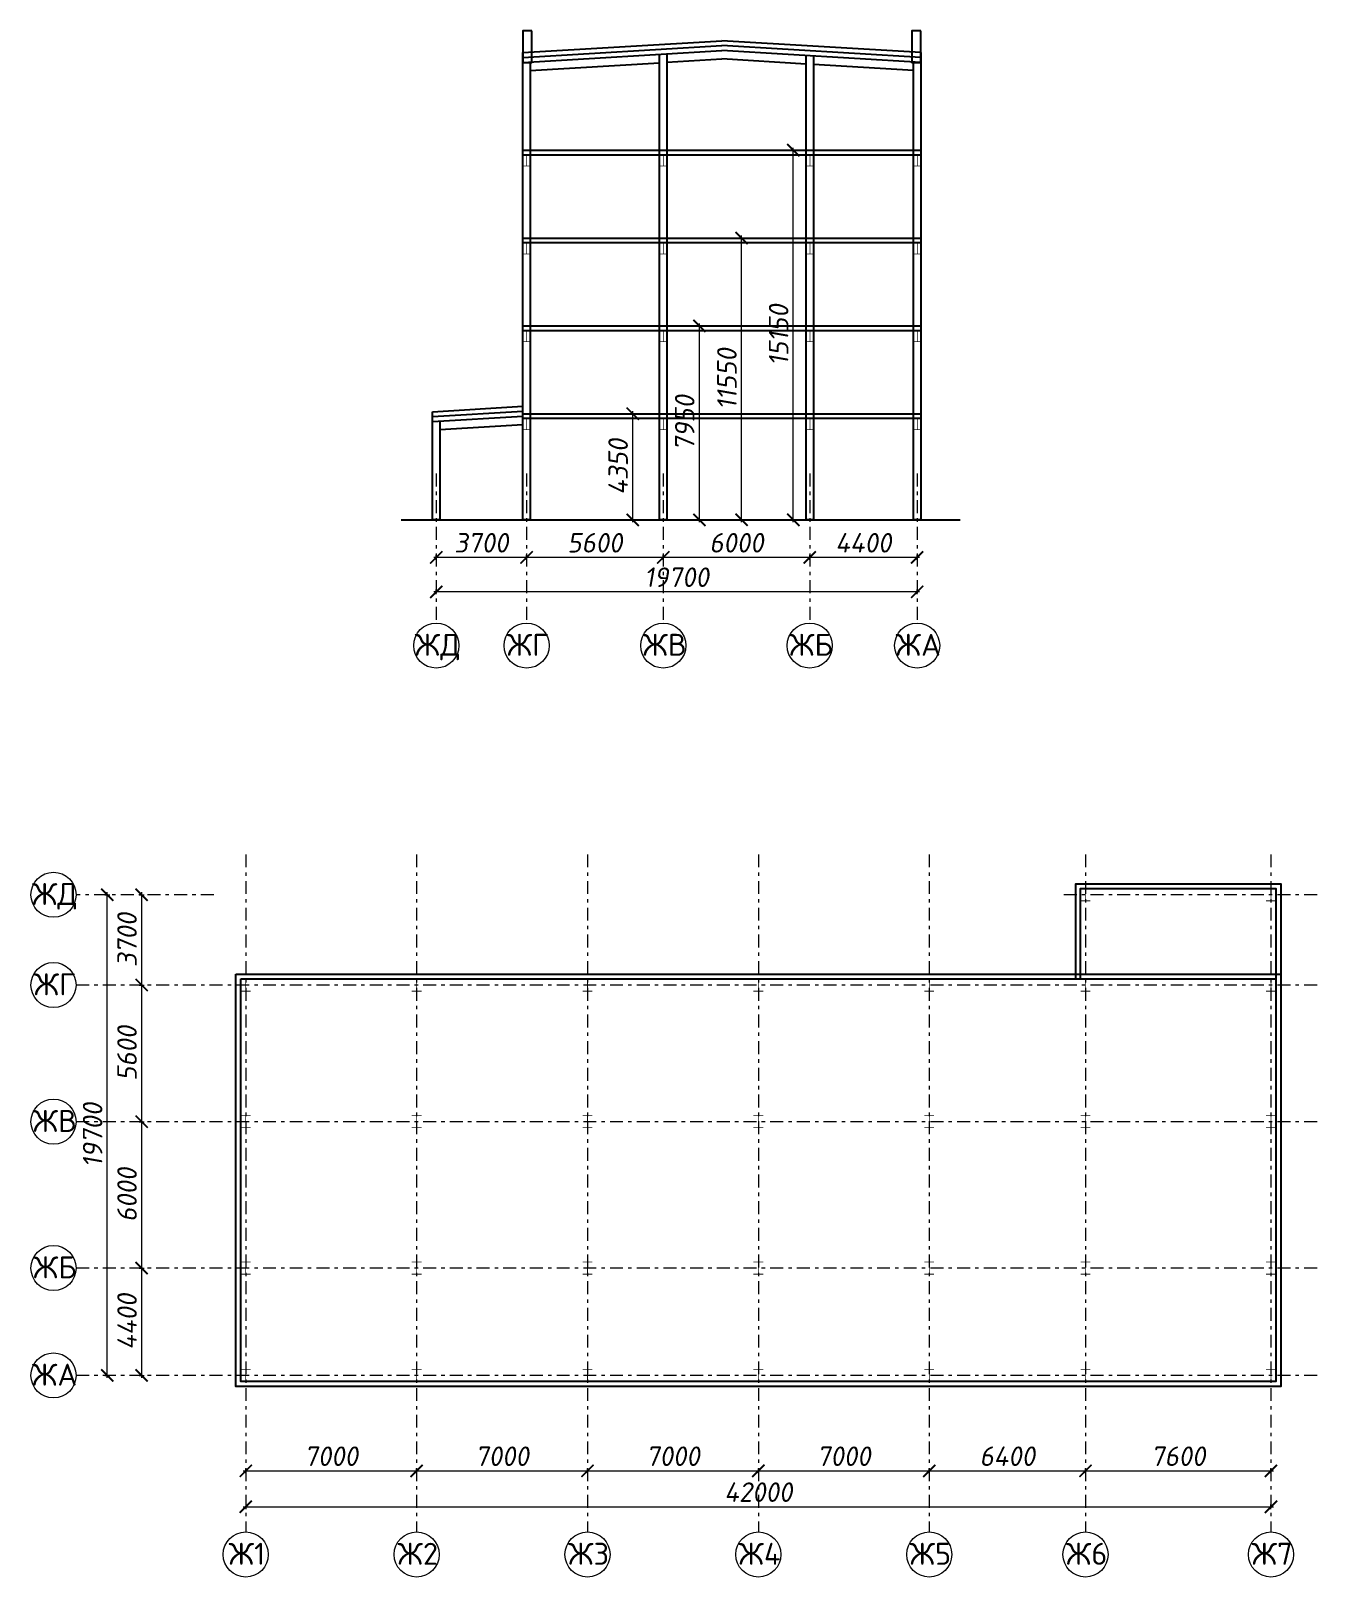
# Model space of a CAD drawing. Header units: millimetres. Extents: x -2648 to 2168491, y -277796 to 297800.
# Drawn here: x 1805377 to 1858066, y 68342 to 131711 of the extents above; entities that cross this region are included whole.
import ezdxf
from ezdxf.enums import TextEntityAlignment as Align

# ---------------------------------------------------------------- set-up
doc = ezdxf.new("R2010")
doc.units = ezdxf.units.MM
doc.linetypes.add('Штрихштриховая', pattern=[1093.611073, 529.166651, -211.666656, 141.111112, -211.666656])
doc.layers.get('0').update_dxf_attribs({"lineweight": 0})
doc.layers.get('Defpoints').update_dxf_attribs({"color": 252})
doc.layers.add('Axes', color=1, linetype='Continuous')
doc.layers.add('Dimension', color=162, linetype='Continuous', lineweight=25)
doc.layers.add('я_12', color=1, linetype='Continuous', lineweight=20)
doc.styles.add('Лена', font='isocpeur.ttf', dxfattribs={"oblique": 10})
doc.dimstyles.new('S-100', dxfattribs={"dimscale": 100, "dimtxt": 1, "dimasz": 1.5, "dimexe": 1, "dimexo": 1, "dimgap": 1, "dimtad": 1, "dimdec": 0, "dimzin": 0, "dimdsep": 46, "dimtxsty": 'Лена', "dimblk": 'ARCHTICK', "dimcen": 2, "dimdle": 1, "dimclrd": 256, "dimclre": 256, "dimclrt": 256, "dimadec": 0, "dimazin": 0, "dimtfac": 1, "dimtdec": 0, "dimtmove": 1, "dimatfit": 2, "dimfxl": 1, "dimtolj": 1, "dimtzin": 0, "dimlwd": 20, "dimlwe": 20, "dimarcsym": 0})

# ---------------------------------------------------------------- blocks, each defined once
blk = doc.blocks.new('_ArchTick')
at = {"color": 0, "linetype": 'ByBlock', "const_width": 0.15}
blk.add_lwpolyline([(-0.5, -0.5), (0.5, 0.5)], dxfattribs=at)
blk = doc.blocks.new('*D458')
at = {"layer": 'Defpoints', "color": 0, "lineweight": -2, "ltscale": 100, "transparency": 16777216}
for p in [(1814178, 72395), (1821178, 72695), (1821178, 70190)]:
    blk.add_point(p, dxfattribs=at)
at = {"layer": 'Dimension', "lineweight": 20, "ltscale": 100, "transparency": 16777216}
for p, q in [((1814078, 72695), (1821278, 72695)), ((1814178, 72595), (1814178, 72795)), ((1821178, 72595), (1821178, 72795))]:
    blk.add_line(p, q, dxfattribs=at)
at = {"layer": 'Dimension', "lineweight": 20, "ltscale": 100, "transparency": 16777216, "xscale": 500, "yscale": 500, "zscale": 500, "rotation": 180}
blk.add_blockref('_ArchTick', (1814178, 72695), dxfattribs=at)
at = {"layer": 'Dimension', "lineweight": 20, "ltscale": 100, "transparency": 16777216, "xscale": 500, "yscale": 500, "zscale": 500}
blk.add_blockref('_ArchTick', (1821178, 72695), dxfattribs=at)
at = {"layer": 'Dimension', "lineweight": -2, "ltscale": 100, "transparency": 16777216, "insert": (1817678, 73295), "char_height": 800, "attachment_point": 5, "style": 'Лена'}
blk.add_mtext('\\A1;7000', dxfattribs=at)
blk = doc.blocks.new('*D459')
at = {"layer": 'Defpoints', "color": 0, "lineweight": -2, "ltscale": 100, "transparency": 16777216}
for p in [(1814178, 72535), (1856178, 71223), (1856178, 70190)]:
    blk.add_point(p, dxfattribs=at)
at = {"layer": 'Dimension', "lineweight": 20, "ltscale": 100, "transparency": 16777216}
for p, q in [((1814078, 71223), (1856278, 71223)), ((1814178, 71323), (1814178, 71123)), ((1856178, 71123), (1856178, 71323))]:
    blk.add_line(p, q, dxfattribs=at)
at = {"layer": 'Dimension', "lineweight": 20, "ltscale": 100, "transparency": 16777216, "xscale": 500, "yscale": 500, "zscale": 500, "rotation": 180}
blk.add_blockref('_ArchTick', (1814178, 71223), dxfattribs=at)
at = {"layer": 'Dimension', "lineweight": 20, "ltscale": 100, "transparency": 16777216, "xscale": 500, "yscale": 500, "zscale": 500}
blk.add_blockref('_ArchTick', (1856178, 71223), dxfattribs=at)
at = {"layer": 'Dimension', "lineweight": -2, "ltscale": 100, "transparency": 16777216, "insert": (1835178, 71823), "char_height": 800, "attachment_point": 5, "style": 'Лена'}
blk.add_mtext('\\A1;42000', dxfattribs=at)
blk = doc.blocks.new('*D461')
at = {"layer": 'Defpoints', "color": 0, "lineweight": -2, "ltscale": 100, "transparency": 16777216}
for p in [(1807225, 96307), (1808504, 96307), (1807225, 76607)]:
    blk.add_point(p, dxfattribs=at)
at = {"layer": 'Dimension', "lineweight": 20, "ltscale": 100, "transparency": 16777216}
for p, q in [((1808504, 76507), (1808504, 96407)), ((1808404, 96307), (1808604, 96307)), ((1808404, 76607), (1808604, 76607))]:
    blk.add_line(p, q, dxfattribs=at)
at = {"layer": 'Dimension', "lineweight": 20, "ltscale": 100, "transparency": 16777216, "xscale": 500, "yscale": 500, "zscale": 500}
for p, rotation in [((1808504, 96307), 90), ((1808504, 76607), 270)]:
    blk.add_blockref('_ArchTick', p, dxfattribs=dict(at, rotation=rotation))
at = {"layer": 'Dimension', "lineweight": -2, "ltscale": 100, "transparency": 16777216, "insert": (1807904, 86457), "char_height": 800, "attachment_point": 5, "rotation": 90, "style": 'Лена'}
blk.add_mtext('\\A1;19700', dxfattribs=at)
blk = doc.blocks.new('*D460')
at = {"layer": 'Defpoints', "color": 0, "lineweight": -2, "ltscale": 100, "transparency": 16777216}
for p in [(1807225, 81007), (1809914, 81007), (1807225, 76607)]:
    blk.add_point(p, dxfattribs=at)
at = {"layer": 'Dimension', "lineweight": 20, "ltscale": 100, "transparency": 16777216}
for p, q in [((1809814, 81007), (1810014, 81007)), ((1809914, 76507), (1809914, 81107)), ((1809814, 76607), (1810014, 76607))]:
    blk.add_line(p, q, dxfattribs=at)
at = {"layer": 'Dimension', "lineweight": 20, "ltscale": 100, "transparency": 16777216, "xscale": 500, "yscale": 500, "zscale": 500}
for p, rotation in [((1809914, 81007), 90), ((1809914, 76607), 270)]:
    blk.add_blockref('_ArchTick', p, dxfattribs=dict(at, rotation=rotation))
at = {"layer": 'Dimension', "lineweight": -2, "ltscale": 100, "transparency": 16777216, "insert": (1809314, 78807), "char_height": 800, "attachment_point": 5, "rotation": 90, "style": 'Лена'}
blk.add_mtext('\\A1;4400', dxfattribs=at)
blk = doc.blocks.new('*D462')
at = {"layer": 'Defpoints', "color": 0, "lineweight": -2, "ltscale": 100, "transparency": 16777216}
for p in [(1821178, 72395), (1828178, 72695), (1828178, 70190)]:
    blk.add_point(p, dxfattribs=at)
at = {"layer": 'Dimension', "lineweight": 20, "ltscale": 100, "transparency": 16777216}
for p, q in [((1821078, 72695), (1828278, 72695)), ((1821178, 72595), (1821178, 72795)), ((1828178, 72595), (1828178, 72795))]:
    blk.add_line(p, q, dxfattribs=at)
at = {"layer": 'Dimension', "lineweight": 20, "ltscale": 100, "transparency": 16777216, "xscale": 500, "yscale": 500, "zscale": 500, "rotation": 180}
blk.add_blockref('_ArchTick', (1821178, 72695), dxfattribs=at)
at = {"layer": 'Dimension', "lineweight": 20, "ltscale": 100, "transparency": 16777216, "xscale": 500, "yscale": 500, "zscale": 500}
blk.add_blockref('_ArchTick', (1828178, 72695), dxfattribs=at)
at = {"layer": 'Dimension', "lineweight": -2, "ltscale": 100, "transparency": 16777216, "insert": (1824678, 73295), "char_height": 800, "attachment_point": 5, "style": 'Лена'}
blk.add_mtext('\\A1;7000', dxfattribs=at)
blk = doc.blocks.new('*D463')
at = {"layer": 'Defpoints', "color": 0, "lineweight": -2, "ltscale": 100, "transparency": 16777216}
for p in [(1828178, 72395), (1835178, 72695), (1835178, 70190)]:
    blk.add_point(p, dxfattribs=at)
at = {"layer": 'Dimension', "lineweight": 20, "ltscale": 100, "transparency": 16777216}
for p, q in [((1828078, 72695), (1835278, 72695)), ((1828178, 72595), (1828178, 72795)), ((1835178, 72595), (1835178, 72795))]:
    blk.add_line(p, q, dxfattribs=at)
at = {"layer": 'Dimension', "lineweight": 20, "ltscale": 100, "transparency": 16777216, "xscale": 500, "yscale": 500, "zscale": 500, "rotation": 180}
blk.add_blockref('_ArchTick', (1828178, 72695), dxfattribs=at)
at = {"layer": 'Dimension', "lineweight": 20, "ltscale": 100, "transparency": 16777216, "xscale": 500, "yscale": 500, "zscale": 500}
blk.add_blockref('_ArchTick', (1835178, 72695), dxfattribs=at)
at = {"layer": 'Dimension', "lineweight": -2, "ltscale": 100, "transparency": 16777216, "insert": (1831678, 73295), "char_height": 800, "attachment_point": 5, "style": 'Лена'}
blk.add_mtext('\\A1;7000', dxfattribs=at)
blk = doc.blocks.new('*D464')
at = {"layer": 'Defpoints', "color": 0, "lineweight": -2, "ltscale": 100, "transparency": 16777216}
for p in [(1835178, 72395), (1842178, 72695), (1842178, 70190)]:
    blk.add_point(p, dxfattribs=at)
at = {"layer": 'Dimension', "lineweight": 20, "ltscale": 100, "transparency": 16777216}
for p, q in [((1835078, 72695), (1842278, 72695)), ((1835178, 72595), (1835178, 72795)), ((1842178, 72595), (1842178, 72795))]:
    blk.add_line(p, q, dxfattribs=at)
at = {"layer": 'Dimension', "lineweight": 20, "ltscale": 100, "transparency": 16777216, "xscale": 500, "yscale": 500, "zscale": 500, "rotation": 180}
blk.add_blockref('_ArchTick', (1835178, 72695), dxfattribs=at)
at = {"layer": 'Dimension', "lineweight": 20, "ltscale": 100, "transparency": 16777216, "xscale": 500, "yscale": 500, "zscale": 500}
blk.add_blockref('_ArchTick', (1842178, 72695), dxfattribs=at)
at = {"layer": 'Dimension', "lineweight": -2, "ltscale": 100, "transparency": 16777216, "insert": (1838678, 73295), "char_height": 800, "attachment_point": 5, "style": 'Лена'}
blk.add_mtext('\\A1;7000', dxfattribs=at)
blk = doc.blocks.new('*D465')
at = {"layer": 'Defpoints', "color": 0, "lineweight": -2, "ltscale": 100, "transparency": 16777216}
for p in [(1848578, 72695), (1842178, 70190), (1848578, 70190)]:
    blk.add_point(p, dxfattribs=at)
at = {"layer": 'Dimension', "lineweight": 20, "ltscale": 100, "transparency": 16777216}
for p, q in [((1842078, 72695), (1848678, 72695)), ((1842178, 72595), (1842178, 72795)), ((1848578, 72595), (1848578, 72795))]:
    blk.add_line(p, q, dxfattribs=at)
at = {"layer": 'Dimension', "lineweight": 20, "ltscale": 100, "transparency": 16777216, "xscale": 500, "yscale": 500, "zscale": 500, "rotation": 180}
blk.add_blockref('_ArchTick', (1842178, 72695), dxfattribs=at)
at = {"layer": 'Dimension', "lineweight": 20, "ltscale": 100, "transparency": 16777216, "xscale": 500, "yscale": 500, "zscale": 500}
blk.add_blockref('_ArchTick', (1848578, 72695), dxfattribs=at)
at = {"layer": 'Dimension', "lineweight": -2, "ltscale": 100, "transparency": 16777216, "insert": (1845378, 73295), "char_height": 800, "attachment_point": 5, "style": 'Лена'}
blk.add_mtext('\\A1;6400', dxfattribs=at)
blk = doc.blocks.new('*D466')
at = {"layer": 'Defpoints', "color": 0, "lineweight": -2, "ltscale": 100, "transparency": 16777216}
for p in [(1856178, 72695), (1848578, 70190), (1856178, 70190)]:
    blk.add_point(p, dxfattribs=at)
at = {"layer": 'Dimension', "lineweight": 20, "ltscale": 100, "transparency": 16777216}
for p, q in [((1848478, 72695), (1856278, 72695)), ((1848578, 72595), (1848578, 72795)), ((1856178, 72595), (1856178, 72795))]:
    blk.add_line(p, q, dxfattribs=at)
at = {"layer": 'Dimension', "lineweight": 20, "ltscale": 100, "transparency": 16777216, "xscale": 500, "yscale": 500, "zscale": 500, "rotation": 180}
blk.add_blockref('_ArchTick', (1848578, 72695), dxfattribs=at)
at = {"layer": 'Dimension', "lineweight": 20, "ltscale": 100, "transparency": 16777216, "xscale": 500, "yscale": 500, "zscale": 500}
blk.add_blockref('_ArchTick', (1856178, 72695), dxfattribs=at)
at = {"layer": 'Dimension', "lineweight": -2, "ltscale": 100, "transparency": 16777216, "insert": (1852378, 73295), "char_height": 800, "attachment_point": 5, "style": 'Лена'}
blk.add_mtext('\\A1;7600', dxfattribs=at)
blk = doc.blocks.new('*D467')
at = {"layer": 'Defpoints', "color": 0, "lineweight": -2, "ltscale": 100, "transparency": 16777216}
for p in [(1807225, 87007), (1809914, 87007), (1807225, 81007)]:
    blk.add_point(p, dxfattribs=at)
at = {"layer": 'Dimension', "lineweight": 20, "ltscale": 100, "transparency": 16777216}
for p, q in [((1809814, 87007), (1810014, 87007)), ((1809914, 80907), (1809914, 87107)), ((1809814, 81007), (1810014, 81007))]:
    blk.add_line(p, q, dxfattribs=at)
at = {"layer": 'Dimension', "lineweight": 20, "ltscale": 100, "transparency": 16777216, "xscale": 500, "yscale": 500, "zscale": 500}
for p, rotation in [((1809914, 87007), 90), ((1809914, 81007), 270)]:
    blk.add_blockref('_ArchTick', p, dxfattribs=dict(at, rotation=rotation))
at = {"layer": 'Dimension', "lineweight": -2, "ltscale": 100, "transparency": 16777216, "insert": (1809314, 84007), "char_height": 800, "attachment_point": 5, "rotation": 90, "style": 'Лена'}
blk.add_mtext('\\A1;6000', dxfattribs=at)
blk = doc.blocks.new('*D468')
at = {"layer": 'Defpoints', "color": 0, "lineweight": -2, "ltscale": 100, "transparency": 16777216}
for p in [(1807225, 92607), (1809914, 92607), (1807225, 87007)]:
    blk.add_point(p, dxfattribs=at)
at = {"layer": 'Dimension', "lineweight": 20, "ltscale": 100, "transparency": 16777216}
for p, q in [((1809814, 92607), (1810014, 92607)), ((1809914, 86907), (1809914, 92707)), ((1809814, 87007), (1810014, 87007))]:
    blk.add_line(p, q, dxfattribs=at)
at = {"layer": 'Dimension', "lineweight": 20, "ltscale": 100, "transparency": 16777216, "xscale": 500, "yscale": 500, "zscale": 500}
for p, rotation in [((1809914, 92607), 90), ((1809914, 87007), 270)]:
    blk.add_blockref('_ArchTick', p, dxfattribs=dict(at, rotation=rotation))
at = {"layer": 'Dimension', "lineweight": -2, "ltscale": 100, "transparency": 16777216, "insert": (1809314, 89807), "char_height": 800, "attachment_point": 5, "rotation": 90, "style": 'Лена'}
blk.add_mtext('\\A1;5600', dxfattribs=at)
blk = doc.blocks.new('*D469')
at = {"layer": 'Defpoints', "color": 0, "lineweight": -2, "ltscale": 100, "transparency": 16777216}
for p in [(1807225, 96307), (1809914, 96307), (1807225, 92607)]:
    blk.add_point(p, dxfattribs=at)
at = {"layer": 'Dimension', "lineweight": 20, "ltscale": 100, "transparency": 16777216}
for p, q in [((1809914, 92507), (1809914, 96407)), ((1809814, 96307), (1810014, 96307)), ((1809814, 92607), (1810014, 92607))]:
    blk.add_line(p, q, dxfattribs=at)
at = {"layer": 'Dimension', "lineweight": 20, "ltscale": 100, "transparency": 16777216, "xscale": 500, "yscale": 500, "zscale": 500}
for p, rotation in [((1809914, 96307), 90), ((1809914, 92607), 270)]:
    blk.add_blockref('_ArchTick', p, dxfattribs=dict(at, rotation=rotation))
at = {"layer": 'Dimension', "lineweight": -2, "ltscale": 100, "transparency": 16777216, "insert": (1809314, 94457), "char_height": 800, "attachment_point": 5, "rotation": 90, "style": 'Лена'}
blk.add_mtext('\\A1;3700', dxfattribs=at)
blk = doc.blocks.new('*D567')
at = {"layer": 'Defpoints', "color": 0, "lineweight": -2, "ltscale": 100, "transparency": 16777216}
for p in [(1821982, 108722), (1821982, 107444), (1841682, 107444)]:
    blk.add_point(p, dxfattribs=at)
at = {"layer": 'Dimension', "lineweight": 20, "ltscale": 100, "transparency": 16777216}
for p, q in [((1841782, 108722), (1821882, 108722)), ((1821982, 108622), (1821982, 108822)), ((1841682, 108622), (1841682, 108822))]:
    blk.add_line(p, q, dxfattribs=at)
at = {"layer": 'Dimension', "lineweight": 20, "ltscale": 100, "transparency": 16777216, "xscale": 500, "yscale": 500, "zscale": 500, "rotation": 180}
blk.add_blockref('_ArchTick', (1821982, 108722), dxfattribs=at)
at = {"layer": 'Dimension', "lineweight": 20, "ltscale": 100, "transparency": 16777216, "xscale": 500, "yscale": 500, "zscale": 500}
blk.add_blockref('_ArchTick', (1841682, 108722), dxfattribs=at)
at = {"layer": 'Dimension', "lineweight": -2, "ltscale": 100, "transparency": 16777216, "insert": (1831832, 109322), "char_height": 800, "attachment_point": 5, "style": 'Лена'}
blk.add_mtext('\\A1;19700', dxfattribs=at)
blk = doc.blocks.new('*D566')
at = {"layer": 'Defpoints', "color": 0, "lineweight": -2, "ltscale": 100, "transparency": 16777216}
for p in [(1837282, 110133), (1837282, 107444), (1841682, 107444)]:
    blk.add_point(p, dxfattribs=at)
at = {"layer": 'Dimension', "lineweight": 20, "ltscale": 100, "transparency": 16777216}
for p, q in [((1841782, 110133), (1837182, 110133)), ((1837282, 110033), (1837282, 110233)), ((1841682, 110033), (1841682, 110233))]:
    blk.add_line(p, q, dxfattribs=at)
at = {"layer": 'Dimension', "lineweight": 20, "ltscale": 100, "transparency": 16777216, "xscale": 500, "yscale": 500, "zscale": 500, "rotation": 180}
blk.add_blockref('_ArchTick', (1837282, 110133), dxfattribs=at)
at = {"layer": 'Dimension', "lineweight": 20, "ltscale": 100, "transparency": 16777216, "xscale": 500, "yscale": 500, "zscale": 500}
blk.add_blockref('_ArchTick', (1841682, 110133), dxfattribs=at)
at = {"layer": 'Dimension', "lineweight": -2, "ltscale": 100, "transparency": 16777216, "insert": (1839482, 110733), "char_height": 800, "attachment_point": 5, "style": 'Лена'}
blk.add_mtext('\\A1;4400', dxfattribs=at)
blk = doc.blocks.new('*D563')
at = {"layer": 'Defpoints', "color": 0, "lineweight": -2, "ltscale": 100, "transparency": 16777216}
for p in [(1831282, 110133), (1831282, 107444), (1837282, 107444)]:
    blk.add_point(p, dxfattribs=at)
at = {"layer": 'Dimension', "lineweight": 20, "ltscale": 100, "transparency": 16777216}
for p, q in [((1837382, 110133), (1831182, 110133)), ((1831282, 110033), (1831282, 110233)), ((1837282, 110033), (1837282, 110233))]:
    blk.add_line(p, q, dxfattribs=at)
at = {"layer": 'Dimension', "lineweight": 20, "ltscale": 100, "transparency": 16777216, "xscale": 500, "yscale": 500, "zscale": 500, "rotation": 180}
blk.add_blockref('_ArchTick', (1831282, 110133), dxfattribs=at)
at = {"layer": 'Dimension', "lineweight": 20, "ltscale": 100, "transparency": 16777216, "xscale": 500, "yscale": 500, "zscale": 500}
blk.add_blockref('_ArchTick', (1837282, 110133), dxfattribs=at)
at = {"layer": 'Dimension', "lineweight": -2, "ltscale": 100, "transparency": 16777216, "insert": (1834282, 110733), "char_height": 800, "attachment_point": 5, "style": 'Лена'}
blk.add_mtext('\\A1;6000', dxfattribs=at)
blk = doc.blocks.new('*D564')
at = {"layer": 'Defpoints', "color": 0, "lineweight": -2, "ltscale": 100, "transparency": 16777216}
for p in [(1825682, 110133), (1825682, 107444), (1831282, 107444)]:
    blk.add_point(p, dxfattribs=at)
at = {"layer": 'Dimension', "lineweight": 20, "ltscale": 100, "transparency": 16777216}
for p, q in [((1831382, 110133), (1825582, 110133)), ((1825682, 110033), (1825682, 110233)), ((1831282, 110033), (1831282, 110233))]:
    blk.add_line(p, q, dxfattribs=at)
at = {"layer": 'Dimension', "lineweight": 20, "ltscale": 100, "transparency": 16777216, "xscale": 500, "yscale": 500, "zscale": 500, "rotation": 180}
blk.add_blockref('_ArchTick', (1825682, 110133), dxfattribs=at)
at = {"layer": 'Dimension', "lineweight": 20, "ltscale": 100, "transparency": 16777216, "xscale": 500, "yscale": 500, "zscale": 500}
blk.add_blockref('_ArchTick', (1831282, 110133), dxfattribs=at)
at = {"layer": 'Dimension', "lineweight": -2, "ltscale": 100, "transparency": 16777216, "insert": (1828482, 110733), "char_height": 800, "attachment_point": 5, "style": 'Лена'}
blk.add_mtext('\\A1;5600', dxfattribs=at)
blk = doc.blocks.new('*D565')
at = {"layer": 'Defpoints', "color": 0, "lineweight": -2, "ltscale": 100, "transparency": 16777216}
for p in [(1821982, 110133), (1821982, 107444), (1825682, 107444)]:
    blk.add_point(p, dxfattribs=at)
at = {"layer": 'Dimension', "lineweight": 20, "ltscale": 100, "transparency": 16777216}
for p, q in [((1825782, 110133), (1821882, 110133)), ((1821982, 110033), (1821982, 110233)), ((1825682, 110033), (1825682, 110233))]:
    blk.add_line(p, q, dxfattribs=at)
at = {"layer": 'Dimension', "lineweight": 20, "ltscale": 100, "transparency": 16777216, "xscale": 500, "yscale": 500, "zscale": 500, "rotation": 180}
blk.add_blockref('_ArchTick', (1821982, 110133), dxfattribs=at)
at = {"layer": 'Dimension', "lineweight": 20, "ltscale": 100, "transparency": 16777216, "xscale": 500, "yscale": 500, "zscale": 500}
blk.add_blockref('_ArchTick', (1825682, 110133), dxfattribs=at)
at = {"layer": 'Dimension', "lineweight": -2, "ltscale": 100, "transparency": 16777216, "insert": (1823832, 110733), "char_height": 800, "attachment_point": 5, "style": 'Лена'}
blk.add_mtext('\\A1;3700', dxfattribs=at)
blk = doc.blocks.new('*D568')
at = {"layer": 'Defpoints', "color": 0, "lineweight": -2, "ltscale": 100, "transparency": 16777216}
for p in [(1830032, 116022), (1841109, 116022), (1841109, 111672)]:
    blk.add_point(p, dxfattribs=at)
at = {"layer": 'Dimension', "lineweight": 20, "ltscale": 100, "transparency": 16777216}
for p, q in [((1830132, 116022), (1829932, 116022)), ((1830032, 111572), (1830032, 116122)), ((1830132, 111672), (1829932, 111672))]:
    blk.add_line(p, q, dxfattribs=at)
at = {"layer": 'Dimension', "lineweight": 20, "ltscale": 100, "transparency": 16777216, "xscale": 500, "yscale": 500, "zscale": 500}
for p, rotation in [((1830032, 116022), 90), ((1830032, 111672), 270)]:
    blk.add_blockref('_ArchTick', p, dxfattribs=dict(at, rotation=rotation))
at = {"layer": 'Dimension', "lineweight": -2, "ltscale": 100, "transparency": 16777216, "insert": (1829432, 113847), "char_height": 800, "attachment_point": 5, "rotation": 90, "style": 'Лена'}
blk.add_mtext('\\A1;4350', dxfattribs=at)
blk = doc.blocks.new('*D569')
at = {"layer": 'Defpoints', "color": 0, "lineweight": -2, "ltscale": 100, "transparency": 16777216}
for p in [(1832761, 119622), (1840788, 119622), (1840788, 111672)]:
    blk.add_point(p, dxfattribs=at)
at = {"layer": 'Dimension', "lineweight": 20, "ltscale": 100, "transparency": 16777216}
for p, q in [((1832861, 119622), (1832661, 119622)), ((1832761, 111572), (1832761, 119722)), ((1832861, 111672), (1832661, 111672))]:
    blk.add_line(p, q, dxfattribs=at)
at = {"layer": 'Dimension', "lineweight": 20, "ltscale": 100, "transparency": 16777216, "xscale": 500, "yscale": 500, "zscale": 500}
for p, rotation in [((1832761, 119622), 90), ((1832761, 111672), 270)]:
    blk.add_blockref('_ArchTick', p, dxfattribs=dict(at, rotation=rotation))
at = {"layer": 'Dimension', "lineweight": -2, "ltscale": 100, "transparency": 16777216, "insert": (1832161, 115647), "char_height": 800, "attachment_point": 5, "rotation": 90, "style": 'Лена'}
blk.add_mtext('\\A1;7950', dxfattribs=at)
blk = doc.blocks.new('*D570')
at = {"layer": 'Defpoints', "color": 0, "lineweight": -2, "ltscale": 100, "transparency": 16777216}
for p in [(1834490, 123222), (1835388, 123222), (1842517, 111672)]:
    blk.add_point(p, dxfattribs=at)
at = {"layer": 'Dimension', "lineweight": 20, "ltscale": 100, "transparency": 16777216}
for p, q in [((1834590, 123222), (1834390, 123222)), ((1834490, 111572), (1834490, 123322)), ((1834590, 111672), (1834390, 111672))]:
    blk.add_line(p, q, dxfattribs=at)
at = {"layer": 'Dimension', "lineweight": 20, "ltscale": 100, "transparency": 16777216, "xscale": 500, "yscale": 500, "zscale": 500}
for p, rotation in [((1834490, 123222), 90), ((1834490, 111672), 270)]:
    blk.add_blockref('_ArchTick', p, dxfattribs=dict(at, rotation=rotation))
at = {"layer": 'Dimension', "lineweight": -2, "ltscale": 100, "transparency": 16777216, "insert": (1833890, 117447), "char_height": 800, "attachment_point": 5, "rotation": 90, "style": 'Лена'}
blk.add_mtext('\\A1;11550', dxfattribs=at)
blk = doc.blocks.new('*D571')
at = {"layer": 'Defpoints', "color": 0, "lineweight": -2, "ltscale": 100, "transparency": 16777216}
for p in [(1836608, 126822), (1838847, 126822), (1844636, 111672)]:
    blk.add_point(p, dxfattribs=at)
at = {"layer": 'Dimension', "lineweight": 20, "ltscale": 100, "transparency": 16777216}
for p, q in [((1836708, 126822), (1836508, 126822)), ((1836608, 111572), (1836608, 126922)), ((1836708, 111672), (1836508, 111672))]:
    blk.add_line(p, q, dxfattribs=at)
at = {"layer": 'Dimension', "lineweight": 20, "ltscale": 100, "transparency": 16777216, "xscale": 500, "yscale": 500, "zscale": 500}
for p, rotation in [((1836608, 126822), 90), ((1836608, 111672), 270)]:
    blk.add_blockref('_ArchTick', p, dxfattribs=dict(at, rotation=rotation))
at = {"layer": 'Dimension', "lineweight": -2, "ltscale": 100, "transparency": 16777216, "insert": (1836008, 119247), "char_height": 800, "attachment_point": 5, "rotation": 90, "style": 'Лена'}
blk.add_mtext('\\A1;15150', dxfattribs=at)

msp = doc.modelspace()

# ---------------------------------------------------------------- linework, layer by layer
at = {"lineweight": -2, "ltscale": 100}
for p, q in [((1825532.5, 130421.9), (1833682.5, 130910.9)), ((1831432.5, 130425.9), (1833682.5, 130560.9)), ((1841832.5, 130421.9), (1833682.5, 130910.9)), ((1837132.5, 130353.9), (1833682.5, 130560.9)), ((1825832.5, 130089.9), (1831132.5, 130407.9)), ((1841532.5, 130089.9), (1837432.5, 130335.9)), ((1821832.5, 115703.9), (1825532.5, 115925.9)), ((1822132.5, 115371.9), (1825532.5, 115575.9)), ((1820544.3, 111671.9), (1843439.4, 111671.9))]:
    msp.add_line(p, q, dxfattribs=at)
for points in [[(1825893.7, 131711.2), (1825532.5, 131711.2), (1825532.5, 130419.5), (1825893.7, 130419.5)], [(1841832.5, 131711.2), (1841471.2, 131711.2), (1841471.2, 130419.5), (1841832.5, 130419.5)], [(1825532.5, 126821.9), (1841832.5, 126821.9), (1841832.5, 126621.9), (1825532.5, 126621.9)], [(1825532.5, 123221.9), (1841832.5, 123221.9), (1841832.5, 123021.9), (1825532.5, 123021.9)], [(1825532.5, 119621.9), (1841832.5, 119621.9), (1841832.5, 119421.9), (1825532.5, 119421.9)], [(1825532.5, 116021.9), (1841832.5, 116021.9), (1841832.5, 115821.9), (1825532.5, 115821.9)], [(1813777.6, 93056.6), (1856577.6, 93056.6), (1856577.6, 76156.6), (1813777.6, 76156.6)], [(1813977.6, 92856.6), (1856377.6, 92856.6), (1856377.6, 76356.6), (1813977.6, 76356.6)]]:
    msp.add_lwpolyline(points, close=True, dxfattribs=at)
for points in [[(1825532.5, 130822.6), (1833682.5, 131311.6)], [(1841832.5, 130822.6), (1833682.5, 131311.6)], [(1825532.5, 130622.2), (1833682.5, 131111.2)], [(1825532.5, 130421.9), (1833682.5, 130910.9)], [(1825832.5, 130439.9), (1825832.5, 111671.9), (1825532.5, 111671.9), (1825532.5, 130822.6)], [(1831432.5, 130775.9), (1831432.5, 111671.9), (1831132.5, 111671.9), (1831132.5, 130757.9)], [(1831432.5, 130425.9), (1833682.5, 130560.9)], [(1841832.5, 130622.2), (1833682.5, 131111.2)], [(1841832.5, 130421.9), (1833682.5, 130910.9)], [(1837132.5, 130353.9), (1833682.5, 130560.9)], [(1837432.5, 130685.9), (1837432.5, 111671.9), (1837132.5, 111671.9), (1837132.5, 130703.9)], [(1841832.5, 130822.6), (1841832.5, 111671.9), (1841532.5, 111671.9), (1841532.5, 130439.9)], [(1825832.5, 130089.9), (1831132.5, 130407.9)], [(1841532.5, 130089.9), (1837432.5, 130335.9)], [(1821832.5, 116104.6), (1825532.5, 116326.6)], [(1821832.5, 115904.2), (1825532.5, 116126.2)], [(1822132.5, 115721.9), (1822132.5, 111671.9), (1821832.5, 111671.9), (1821832.5, 116104.6)], [(1821832.5, 115703.9), (1825532.5, 115925.9)], [(1822132.5, 115371.9), (1825532.5, 115575.9)], [(1848177.6, 92856.6), (1848177.6, 96756.6), (1856577.6, 96756.6), (1856577.6, 92356.6)], [(1848377.6, 92856.6), (1848377.6, 96556.6), (1856377.6, 96556.6), (1856377.6, 92356.6)]]:
    msp.add_lwpolyline(points, dxfattribs=at)
at = {"lineweight": -2, "ltscale": 100, "const_width": 30}
for points in [[(1825560.9, 126621.9), (1825818.3, 126621.9)], [(1825560.9, 126171.9), (1825818.3, 126171.9)], [(1825689.6, 126621.9), (1825689.6, 126171.9)], [(1831160.9, 126621.9), (1831418.3, 126621.9)], [(1831160.9, 126171.9), (1831418.3, 126171.9)], [(1831289.6, 126621.9), (1831289.6, 126171.9)], [(1837160.9, 126621.9), (1837418.3, 126621.9)], [(1837160.9, 126171.9), (1837418.3, 126171.9)], [(1837289.6, 126621.9), (1837289.6, 126171.9)], [(1841560.9, 126621.9), (1841818.3, 126621.9)], [(1841560.9, 126171.9), (1841818.3, 126171.9)], [(1841689.6, 126621.9), (1841689.6, 126171.9)], [(1825560.9, 123021.9), (1825818.3, 123021.9)], [(1825689.6, 123021.9), (1825689.6, 122571.9)], [(1831160.9, 123021.9), (1831418.3, 123021.9)], [(1831289.6, 123021.9), (1831289.6, 122571.9)], [(1837160.9, 123021.9), (1837418.3, 123021.9)], [(1837289.6, 123021.9), (1837289.6, 122571.9)], [(1841560.9, 123021.9), (1841818.3, 123021.9)], [(1841689.6, 123021.9), (1841689.6, 122571.9)], [(1825560.9, 122571.9), (1825818.3, 122571.9)], [(1831160.9, 122571.9), (1831418.3, 122571.9)], [(1837160.9, 122571.9), (1837418.3, 122571.9)], [(1841560.9, 122571.9), (1841818.3, 122571.9)], [(1825560.9, 119421.9), (1825818.3, 119421.9)], [(1825689.6, 119421.9), (1825689.6, 118971.9)], [(1831160.9, 119421.9), (1831418.3, 119421.9)], [(1831289.6, 119421.9), (1831289.6, 118971.9)], [(1837160.9, 119421.9), (1837418.3, 119421.9)], [(1837289.6, 119421.9), (1837289.6, 118971.9)], [(1841560.9, 119421.9), (1841818.3, 119421.9)], [(1841689.6, 119421.9), (1841689.6, 118971.9)], [(1825560.9, 118971.9), (1825818.3, 118971.9)], [(1831160.9, 118971.9), (1831418.3, 118971.9)], [(1837160.9, 118971.9), (1837418.3, 118971.9)], [(1841560.9, 118971.9), (1841818.3, 118971.9)], [(1825560.9, 115821.9), (1825818.3, 115821.9)], [(1825560.9, 115371.9), (1825818.3, 115371.9)], [(1825689.6, 115821.9), (1825689.6, 115371.9)], [(1831160.9, 115821.9), (1831418.3, 115821.9)], [(1831160.9, 115371.9), (1831418.3, 115371.9)], [(1831289.6, 115821.9), (1831289.6, 115371.9)], [(1837160.9, 115821.9), (1837418.3, 115821.9)], [(1837160.9, 115371.9), (1837418.3, 115371.9)], [(1837289.6, 115821.9), (1837289.6, 115371.9)], [(1841560.9, 115821.9), (1841818.3, 115821.9)], [(1841560.9, 115371.9), (1841818.3, 115371.9)], [(1841689.6, 115821.9), (1841689.6, 115371.9)], [(1848377.6, 96556.6), (1848777.6, 96556.6)], [(1848577.6, 96556.6), (1848577.6, 96056.6)], [(1855977.6, 96556.6), (1856377.6, 96556.6)], [(1856177.6, 96556.6), (1856177.6, 96056.6)], [(1848377.6, 96056.6), (1848777.6, 96056.6)], [(1855977.6, 96056.6), (1856377.6, 96056.6)], [(1813977.6, 92856.6), (1814377.6, 92856.6)], [(1814177.6, 92856.6), (1814177.6, 92356.6)], [(1820977.6, 92856.6), (1821377.6, 92856.6)], [(1821177.6, 92856.6), (1821177.6, 92356.6)], [(1827977.6, 92856.6), (1828377.6, 92856.6)], [(1828177.6, 92856.6), (1828177.6, 92356.6)], [(1834977.6, 92856.6), (1835377.6, 92856.6)], [(1835177.6, 92856.6), (1835177.6, 92356.6)], [(1841977.6, 92856.6), (1842377.6, 92856.6)], [(1842177.6, 92856.6), (1842177.6, 92356.6)], [(1848377.6, 92856.6), (1848777.6, 92856.6)], [(1848577.6, 92856.6), (1848577.6, 92356.6)], [(1855977.6, 92856.6), (1856377.6, 92856.6)], [(1856177.6, 92856.6), (1856177.6, 92356.6)], [(1813977.6, 92356.6), (1814377.6, 92356.6)], [(1820977.6, 92356.6), (1821377.6, 92356.6)], [(1827977.6, 92356.6), (1828377.6, 92356.6)], [(1834977.6, 92356.6), (1835377.6, 92356.6)], [(1841977.6, 92356.6), (1842377.6, 92356.6)], [(1848377.6, 92356.6), (1848777.6, 92356.6)], [(1855977.6, 92356.6), (1856377.6, 92356.6)], [(1813977.6, 87256.6), (1814377.6, 87256.6)], [(1814177.6, 87256.6), (1814177.6, 86756.6)], [(1820977.6, 87256.6), (1821377.6, 87256.6)], [(1821177.6, 87256.6), (1821177.6, 86756.6)], [(1827977.6, 87256.6), (1828377.6, 87256.6)], [(1828177.6, 87256.6), (1828177.6, 86756.6)], [(1834977.6, 87256.6), (1835377.6, 87256.6)], [(1835177.6, 87256.6), (1835177.6, 86756.6)], [(1841977.6, 87256.6), (1842377.6, 87256.6)], [(1842177.6, 87256.6), (1842177.6, 86756.6)], [(1848377.6, 87256.6), (1848777.6, 87256.6)], [(1848577.6, 87256.6), (1848577.6, 86756.6)], [(1855977.6, 87256.6), (1856377.6, 87256.6)], [(1856177.6, 87256.6), (1856177.6, 86756.6)], [(1813977.6, 86756.6), (1814377.6, 86756.6)], [(1820977.6, 86756.6), (1821377.6, 86756.6)], [(1827977.6, 86756.6), (1828377.6, 86756.6)], [(1834977.6, 86756.6), (1835377.6, 86756.6)], [(1841977.6, 86756.6), (1842377.6, 86756.6)], [(1848377.6, 86756.6), (1848777.6, 86756.6)], [(1855977.6, 86756.6), (1856377.6, 86756.6)], [(1813977.6, 81256.6), (1814377.6, 81256.6)], [(1814177.6, 81256.6), (1814177.6, 80756.6)], [(1820977.6, 81256.6), (1821377.6, 81256.6)], [(1821177.6, 81256.6), (1821177.6, 80756.6)], [(1827977.6, 81256.6), (1828377.6, 81256.6)], [(1828177.6, 81256.6), (1828177.6, 80756.6)], [(1834977.6, 81256.6), (1835377.6, 81256.6)], [(1835177.6, 81256.6), (1835177.6, 80756.6)], [(1841977.6, 81256.6), (1842377.6, 81256.6)], [(1842177.6, 81256.6), (1842177.6, 80756.6)], [(1848377.6, 81256.6), (1848777.6, 81256.6)], [(1848577.6, 81256.6), (1848577.6, 80756.6)], [(1855977.6, 81256.6), (1856377.6, 81256.6)], [(1856177.6, 81256.6), (1856177.6, 80756.6)], [(1813977.6, 80756.6), (1814377.6, 80756.6)], [(1820977.6, 80756.6), (1821377.6, 80756.6)], [(1827977.6, 80756.6), (1828377.6, 80756.6)], [(1834977.6, 80756.6), (1835377.6, 80756.6)], [(1841977.6, 80756.6), (1842377.6, 80756.6)], [(1848377.6, 80756.6), (1848777.6, 80756.6)], [(1855977.6, 80756.6), (1856377.6, 80756.6)], [(1813977.6, 76856.6), (1814377.6, 76856.6)], [(1814177.6, 76856.6), (1814177.6, 76356.6)], [(1820977.6, 76856.6), (1821377.6, 76856.6)], [(1821177.6, 76856.6), (1821177.6, 76356.6)], [(1827977.6, 76856.6), (1828377.6, 76856.6)], [(1828177.6, 76856.6), (1828177.6, 76356.6)], [(1834977.6, 76856.6), (1835377.6, 76856.6)], [(1835177.6, 76856.6), (1835177.6, 76356.6)], [(1841977.6, 76856.6), (1842377.6, 76856.6)], [(1842177.6, 76856.6), (1842177.6, 76356.6)], [(1848377.6, 76856.6), (1848777.6, 76856.6)], [(1848577.6, 76856.6), (1848577.6, 76356.6)], [(1855977.6, 76856.6), (1856377.6, 76856.6)], [(1856177.6, 76856.6), (1856177.6, 76356.6)], [(1813977.6, 76356.6), (1814377.6, 76356.6)], [(1820977.6, 76356.6), (1821377.6, 76356.6)], [(1827977.6, 76356.6), (1828377.6, 76356.6)], [(1834977.6, 76356.6), (1835377.6, 76356.6)], [(1841977.6, 76356.6), (1842377.6, 76356.6)], [(1848377.6, 76356.6), (1848777.6, 76356.6)], [(1855977.6, 76356.6), (1856377.6, 76356.6)]]:
    msp.add_lwpolyline(points, dxfattribs=at)
at = {"layer": 'я_12', "linetype": 'Штрихштриховая'}
for p, q in [((1821982.5, 113569.5), (1821982.5, 107443.8)), ((1825682.5, 113569.5), (1825682.5, 107443.8)), ((1831282.5, 113569.5), (1831282.5, 107443.8)), ((1837282.5, 113569.5), (1837282.5, 107443.8)), ((1841682.5, 113569.5), (1841682.5, 107443.8)), ((1814177.6, 97961.8), (1814177.6, 70190.1)), ((1821177.6, 97961.8), (1821177.6, 70190.1)), ((1828177.6, 97961.8), (1828177.6, 70190.1)), ((1835177.6, 97961.8), (1835177.6, 70190.1)), ((1842177.6, 97961.8), (1842177.6, 70190.1)), ((1848577.6, 97961.8), (1848577.6, 70190.1)), ((1856177.6, 97961.8), (1856177.6, 70190.1)), ((1812867.1, 96306.6), (1807225.1, 96306.6)), ((1858066.2, 96306.6), (1847505.2, 96306.6)), ((1858066.2, 92606.6), (1807225.1, 92606.6)), ((1858066.2, 87006.6), (1807225.1, 87006.6)), ((1858066.2, 81006.6), (1807225.1, 81006.6)), ((1858066.2, 76606.6), (1807225.1, 76606.6))]:
    msp.add_line(p, q, dxfattribs=at)
at = {"layer": 'я_12', "linetype": 'Continuous', "ltscale": 5}
for centre in [(1821982.5, 106519.8), (1825682.5, 106519.8), (1831282.5, 106519.8), (1837282.5, 106519.8), (1841682.5, 106519.8), (1806301.1, 96306.6), (1806301.1, 92606.6), (1806301.1, 87006.6), (1806301.1, 81006.6), (1806301.1, 76606.6), (1814177.6, 69266.1), (1821177.6, 69266.1), (1828177.6, 69266.1), (1835177.6, 69266.1), (1842177.6, 69266.1), (1848577.6, 69266.1), (1856177.6, 69266.1)]:
    msp.add_circle(centre, 924, dxfattribs=at)

# ---------------------------------------------------------------- texts
at = {"layer": 'Axes', "style": 'Лена'}
for s, p in [('ЖД', (1822026.9, 106100.4)), ('ЖГ', (1825726.9, 106100.4)), ('ЖВ', (1831326.9, 106100.4)), ('ЖБ', (1837326.9, 106100.4)), ('ЖА', (1841726.9, 106100.4)), ('ЖД', (1806345.5, 95887.3)), ('ЖГ', (1806345.5, 92187.3)), ('ЖВ', (1806345.5, 86587.3)), ('ЖБ', (1806345.5, 80587.3)), ('ЖА', (1806345.5, 76187.3)), ('Ж1', (1814222, 68846.8)), ('Ж2', (1821222, 68846.8)), ('Ж3', (1828222, 68846.8)), ('Ж4', (1835222, 68846.8)), ('Ж5', (1842222, 68846.8)), ('Ж6', (1848622, 68846.8)), ('Ж7', (1856222, 68846.8))]:
    msp.add_text(s, height=900, dxfattribs=at).set_placement(p, align=Align.CENTER)

# ---------------------------------------------------------------- dimensions: what is measured, and where the dimension line sits
at = {"layer": 'Dimension', "color": 1, "lineweight": -2, "ltscale": 100}
for base, p1, p2, angle, picture, middle in [((1836608.4, 126821.9), (1844636, 111671.9), (1838846.9, 126821.9), 90, '*D571', (1836008.4, 119246.9)), ((1834489.6, 123221.9), (1842517.1, 111671.9), (1835388.3, 123221.9), 90, '*D570', (1833889.6, 117446.9)), ((1832760.6, 119621.9), (1840788.2, 111671.9), (1840788.2, 119621.9), 90, '*D569', (1832160.6, 115646.9)), ((1830031.9, 116021.9), (1841108.8, 111671.9), (1841108.8, 116021.9), 90, '*D568', (1829431.9, 113846.9)), ((1821982.5, 110132.6), (1825682.5, 107443.8), (1821982.5, 107443.8), 180, '*D565', (1823832.5, 110732.6)), ((1825682.5, 110132.6), (1831282.5, 107443.8), (1825682.5, 107443.8), 180, '*D564', (1828482.5, 110732.6)), ((1831282.5, 110132.6), (1837282.5, 107443.8), (1831282.5, 107443.8), 180, '*D563', (1834282.5, 110732.6)), ((1837282.5, 110132.6), (1841682.5, 107443.8), (1837282.5, 107443.8), 180, '*D566', (1839482.5, 110732.6)), ((1821982.5, 108722.3), (1841682.5, 107443.8), (1821982.5, 107443.8), 180, '*D567', (1831832.5, 109322.3)), ((1808503.6, 96306.6), (1807225.1, 76606.6), (1807225.1, 96306.6), 90, '*D461', (1807903.6, 86456.6)), ((1809914, 96306.6), (1807225.1, 92606.6), (1807225.1, 96306.6), 90, '*D469', (1809314, 94456.6)), ((1809914, 92606.6), (1807225.1, 87006.6), (1807225.1, 92606.6), 90, '*D468', (1809314, 89806.6)), ((1809914, 87006.6), (1807225.1, 81006.6), (1807225.1, 87006.6), 90, '*D467', (1809314, 84006.6)), ((1809914, 81006.6), (1807225.1, 76606.6), (1807225.1, 81006.6), 90, '*D460', (1809314, 78806.6))]:
    dim = msp.add_linear_dim(base=base, p1=p1, p2=p2, angle=angle, dimstyle='S-100', override={"dimtxt": 8, "dimasz": 5, "dimgap": 2, "dimtxsty": 'Лена', "dimatfit": 3, "dimfxlon": 1}, dxfattribs=at)
    dim.commit()
    dim.dimension.update_dxf_attribs({"geometry": picture, "text_midpoint": middle})
for base, p1, p2, picture, middle in [((1821177.6, 72695.4), (1814177.6, 72394.6), (1821177.6, 70190.1), '*D458', (1817677.6, 73295.4)), ((1828177.6, 72695.4), (1821177.6, 72394.6), (1828177.6, 70190.1), '*D462', (1824677.6, 73295.4)), ((1835177.6, 72695.4), (1828177.6, 72394.6), (1835177.6, 70190.1), '*D463', (1831677.6, 73295.4)), ((1842177.6, 72695.4), (1835177.6, 72394.6), (1842177.6, 70190.1), '*D464', (1838677.6, 73295.4)), ((1848577.6, 72695.4), (1842177.6, 70190.1), (1848577.6, 70190.1), '*D465', (1845377.6, 73295.4)), ((1856177.6, 72695.4), (1848577.6, 70190.1), (1856177.6, 70190.1), '*D466', (1852377.6, 73295.4)), ((1856177.6, 71223.1), (1814177.6, 72535.2), (1856177.6, 70190.1), '*D459', (1835177.6, 71823.1))]:
    dim = msp.add_linear_dim(base=base, p1=p1, p2=p2, dimstyle='S-100', override={"dimtxt": 8, "dimasz": 5, "dimgap": 2, "dimtxsty": 'Лена', "dimatfit": 3, "dimfxlon": 1}, dxfattribs=at)
    dim.commit()
    dim.dimension.update_dxf_attribs({"geometry": picture, "text_midpoint": middle})

doc.saveas('drawing.dxf')
